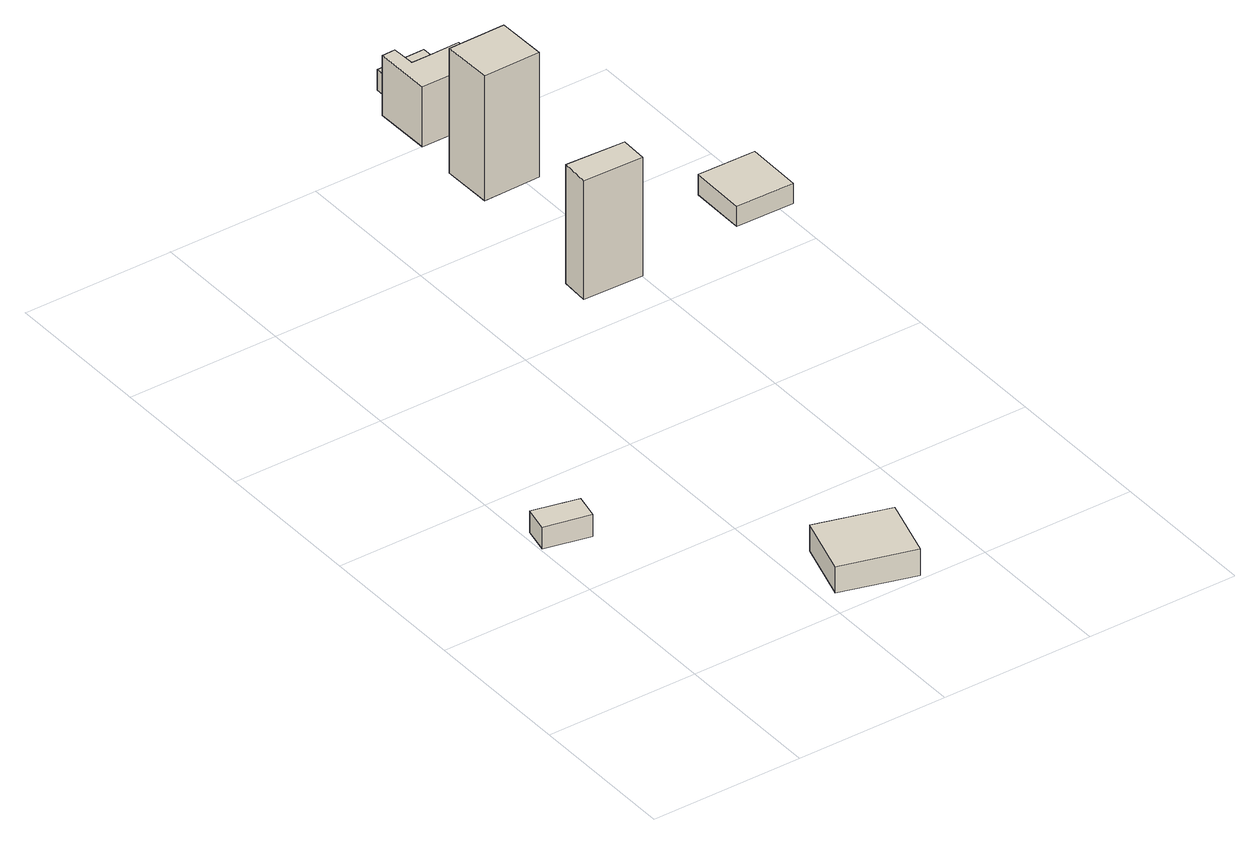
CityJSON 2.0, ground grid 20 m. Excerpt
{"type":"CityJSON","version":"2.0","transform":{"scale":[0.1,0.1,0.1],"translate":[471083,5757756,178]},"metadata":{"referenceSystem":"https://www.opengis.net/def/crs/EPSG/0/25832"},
"CityObjects":{
"building1":{"type":"Building","attributes":{"Gemeindeschluessel":"05711000","BezugspunktDach":"2000","function":"31001_9998","measuredHeight":3.74},"address":[{"country":"Germany","locality":"Bielefeld","thoroughfareNumber":"138","thoroughfareName":"Senner Hellweg"}],"geometry":[{"type":"Solid","lod":"1","boundaries":[[[[0,1,2,3]],[[4,5,6,7]],[[4,7,3,2]],[[5,4,2,1]],[[6,5,1,0]],[[7,6,0,3]]]]}]},
"building2":{"type":"Building","attributes":{"Gemeindeschluessel":"05711000","BezugspunktDach":"2000","function":"31001_1310","measuredHeight":3.56},"address":[{"country":"Germany","locality":"Bielefeld","thoroughfareNumber":"183","thoroughfareName":"Senner Hellweg"}],"geometry":[{"type":"Solid","lod":"1","boundaries":[[[[8,9,10,11]],[[12,13,14,15]],[[12,15,11,10]],[[13,12,10,9]],[[14,13,9,8]],[[15,14,8,11]]]]}]},
"building3":{"type":"Building","attributes":{"Gemeindeschluessel":"05711000","BezugspunktDach":"2000","function":"31001_9998","measuredHeight":17.18},"address":[{"country":"Germany","locality":"Bielefeld","thoroughfareNumber":"185a","thoroughfareName":"Senner Hellweg"}],"geometry":[{"type":"Solid","lod":"1","boundaries":[[[[16,17,18,19]],[[20,21,22,23]],[[20,23,19,18]],[[21,20,18,17]],[[22,21,17,16]],[[23,22,16,19]]]]}]},
"building4":{"type":"Building","attributes":{"Gemeindeschluessel":"05711000","BezugspunktDach":"2100","function":"31001_9998","measuredHeight":17.06},"address":[{"country":"Germany","locality":"Bielefeld","thoroughfareNumber":"185a","thoroughfareName":"Senner Hellweg"}],"geometry":[{"type":"Solid","lod":"1","boundaries":[[[[24,25,26,27]],[[28,29,30,31]],[[28,31,27,26]],[[29,28,26,25]],[[30,29,25,24]],[[31,30,24,27]]]]}]},
"building5":{"type":"Building","attributes":{"Gemeindeschluessel":"05711000","BezugspunktDach":"2000","function":"31001_1310","measuredHeight":10.95},"address":[{"country":"Germany","locality":"Bielefeld","thoroughfareNumber":"185a","thoroughfareName":"Senner Hellweg"}],"geometry":[{"type":"Solid","lod":"1","boundaries":[[[[32,33,34,35,36,37,38,39]],[[40,41,42,43,44,45,46,47]],[[40,47,39,38]],[[41,40,38,37]],[[42,41,37,36]],[[43,42,36,35]],[[44,43,35,34]],[[45,44,34,33]],[[46,45,33,32]],[[47,46,32,39]]]]}]},
"building6":{"type":"Building","attributes":{"Gemeindeschluessel":"05711000","BezugspunktDach":"2000","function":"31001_9998","measuredHeight":2.78},"address":[{"country":"Germany","locality":"Bielefeld","thoroughfareNumber":"185a","thoroughfareName":"Senner Hellweg"}],"geometry":[{"type":"Solid","lod":"1","boundaries":[[[[48,49,50,51,52]],[[53,54,55,56,57]],[[53,57,52,51]],[[54,53,51,50]],[[55,54,50,49]],[[56,55,49,48]],[[57,56,48,52]]]]}]},
"building7":{"type":"Building","attributes":{"Gemeindeschluessel":"05711000","BezugspunktDach":"2000","function":"31001_1310","measuredHeight":3.24},"address":[{"country":"Germany","locality":"Bielefeld","thoroughfareNumber":"185","thoroughfareName":"Senner Hellweg"}],"geometry":[{"type":"Solid","lod":"1","boundaries":[[[[58,59,60,61]],[[62,63,64,65]],[[62,65,61,60]],[[63,62,60,59]],[[64,63,59,58]],[[65,64,58,61]]]]}]}
},
"vertices":[
[10,328,36],[3,294,36],[63,281,36],[70,314,36],[63,281,6],[3,294,6],[10,328,6],[70,314,6],
[242,115,43],[218,33,43],[315,5,43],[339,87,43],[315,5,7],[218,33,7],[242,115,7],[339,87,7],
[281,635,220],[279,598,220],[359,596,220],[360,632,220],[359,596,57],[279,598,57],[281,635,57],[360,632,57],
[346,843,264],[270,842,264],[271,776,264],[347,777,264],[271,776,93],[270,842,93],[346,843,93],[347,777,93],
[258,953,195],[259,878,195],[300,878,195],[342,879,195],[342,924,195],[300,923,195],[277,923,195],[276,954,195],[277,923,113],[300,923,113],[342,924,113],[342,879,113],[300,878,113],[259,878,113],[258,953,113],[276,954,113],
[341,989,148],[276,988,148],[276,954,148],[277,923,148],[342,924,148],[277,923,120],[276,954,120],[276,988,120],[341,989,120],[342,924,120],
[491,673,97],[490,598,97],[567,597,97],[568,672,97],[567,597,69],[490,598,69],[491,673,69],[568,672,69]
]}
